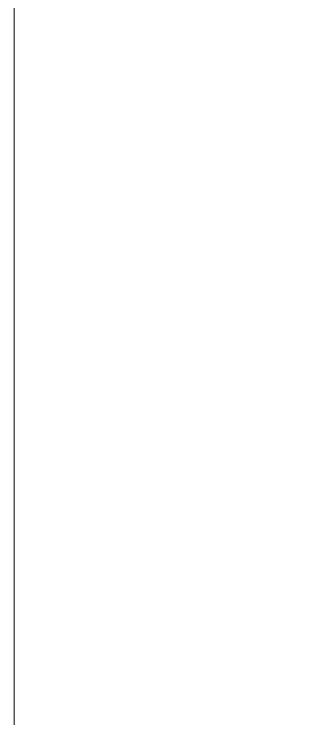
# Model space of a CAD drawing. Header units: inches. Extents: x 20 to 536, y 8 to 344.
# Drawn here: x 284.62 to 289.14, y 125.44 to 135.78 of the extents above; entities that cross this region are included whole.
import ezdxf

# ---------------------------------------------------------------- set-up
doc = ezdxf.new("R2010")
doc.units = ezdxf.units.IN
doc.header["$LTSCALE"] = 16
doc.header["$MEASUREMENT"] = 0
doc.layers.add('Symbol (ANSI)', color=7, linetype='Continuous', lineweight=25)
doc.layers.add('Visible (ANSI)', color=7, linetype='Continuous', lineweight=50)
doc.styles.add('MEMCOR Medium', font='arial.ttf')
doc.dimstyles.new('Default (ANSI)$7', dxfattribs={"dimscale": 16, "dimtxt": 0.15, "dimasz": 0.098425, "dimexe": 0.125, "dimexo": 0.0625, "dimgap": 0.031496, "dimtad": 0, "dimtih": 1, "dimtoh": 1, "dimdec": 4, "dimrnd": 1e-08, "dimzin": 3, "dimdsep": 46, "dimlunit": 5, "dimtxsty": 'MEMCOR Medium', "dimcen": 0.09, "dimdle": 0.393701, "dimclrd": 256, "dimclre": 256, "dimclrt": 256, "dimadec": 0, "dimazin": 1, "dimtfac": 0.8, "dimtofl": 0, "dimtmove": 0, "dimatfit": 3, "dimfxl": 1, "dimfrac": 1, "dimtolj": 1, "dimtzin": 4, "dimlwd": -1, "dimlwe": -1, "dimarcsym": 0})

msp = doc.modelspace()

# ---------------------------------------------------------------- linework, layer by layer
at = {"layer": 'Visible (ANSI)', "linetype": 'Continuous', "lineweight": 18}
msp.add_line((284.61785, 136.70079), (284.61785, 125.20079), dxfattribs=at)

# ---------------------------------------------------------------- leaders
at = {"layer": 'Symbol (ANSI)', "annotation_type": 0, "has_hookline": 1, "hookline_direction": 0, "text_width": 23.73806}
msp.add_leader([(287.70425, 121.94725), (293.26596, 128.50247), (294.84076, 128.50247)], dimstyle='Default (ANSI)$7', override={"dimtad": 0}, dxfattribs=at)

doc.saveas('drawing.dxf')
